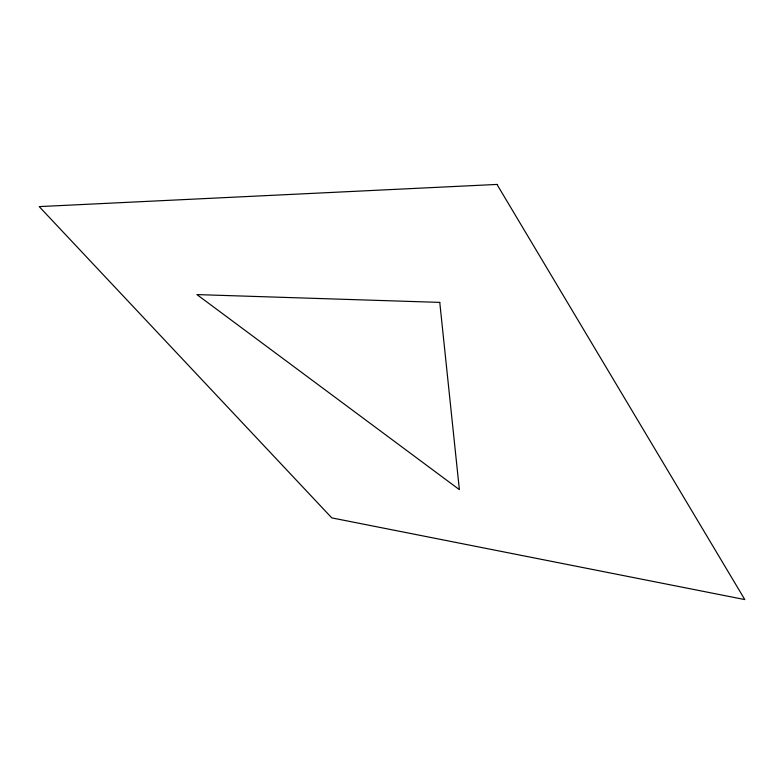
<?xml version="1.0" encoding="UTF-8"?>
<svg xmlns="http://www.w3.org/2000/svg" width="784" height="784" viewBox="0 0 784 784"><rect width="100%" height="100%" fill="white"/><g stroke="black" fill="none" stroke-linecap="round" stroke-linejoin="round"><path stroke-width="1.18" d="M496.987 184.426L39.2 206.604L331.799 517.891L744.8 599.574L496.987 184.426M439.765 302.389L196.921 294.588L459.365 489.628L439.765 302.389"/></g></svg>
